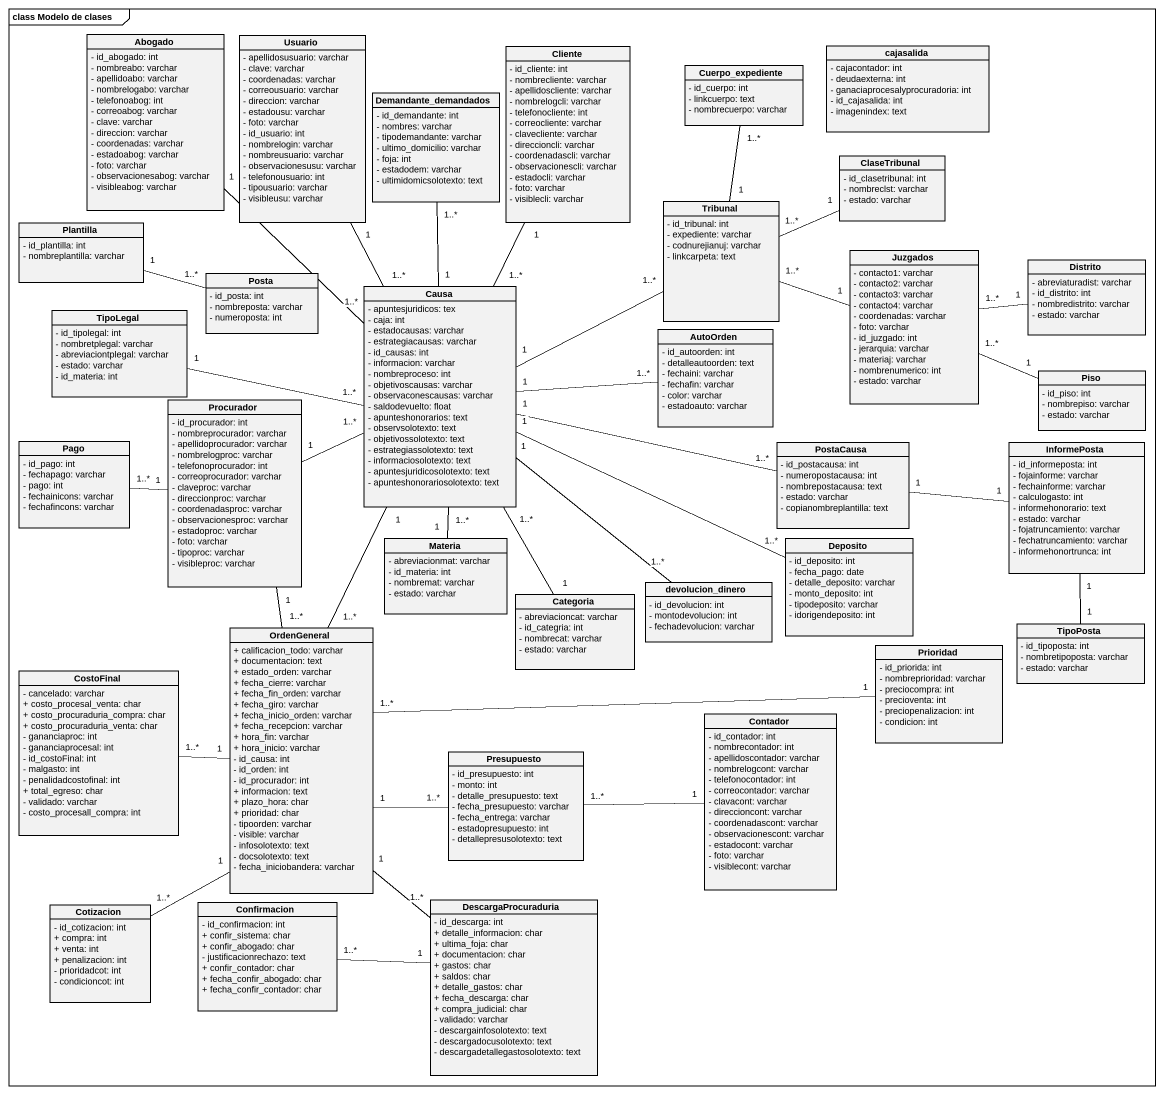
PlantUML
@startuml
mainframe class Modelo de clases
hide circle
hide empty members
skinparam classAttributeIconSize 0
class Abogado {
  - id_abogado: int
  - nombreabo: varchar
  - apellidoabo: varchar
  - nombrelogabo: varchar
  - telefonoabog: int
  - correoabog: varchar
  - clave: varchar
  - direccion: varchar
  - coordenadas: varchar
  - estadoabog: varchar
  - foto: varchar
  - observacionesabog: varchar
  - visibleabog: varchar
}
class Usuario {
  - apellidosusuario: varchar
  - clave: varchar
  - coordenadas: varchar
  - correousuario: varchar
  - direccion: varchar
  - estadousu: varchar
  - foto: varchar
  - id_usuario: int
  - nombrelogin: varchar
  - nombreusuario: varchar
  - observacionesusu: varchar
  - telefonousuario: int
  - tipousuario: varchar
  - visibleusu: varchar
}
class Cliente {
  - id_cliente: int
  - nombrecliente: varchar
  - apellidoscliente: varchar
  - nombrelogcli: varchar
  - telefonocliente: int
  - correocliente: varchar
  - clavecliente: varchar
  - direccioncli: varchar
  - coordenadascli: varchar
  - observacionescli: varchar
  - estadocli: varchar
  - foto: varchar
  - visiblecli: varchar
}
class cajasalida {
  - cajacontador: int
  - deudaexterna: int
  - ganaciaprocesalyprocuradoria: int
  - id_cajasalida: int
  - imagenindex: text
}
class Cuerpo_expediente {
  - id_cuerpo: int
  - linkcuerpo: text
  - nombrecuerpo: varchar
}
class Demandante_demandados {
  - id_demandante: int
  - nombres: varchar
  - tipodemandante: varchar
  - ultimo_domicilio: varchar
  - foja: int
  - estadodem: varchar
  - ultimidomicsolotexto: text
}
class ClaseTribunal {
  - id_clasetribunal: int
  - nombreclst: varchar
  - estado: varchar
}
class Tribunal {
  - id_tribunal: int
  - expediente: varchar
  - codnurejianuj: varchar
  - linkcarpeta: text
}
class Plantilla {
  - id_plantilla: int
  - nombreplantilla: varchar
}
class Posta {
  - id_posta: int
  - nombreposta: varchar
  - numeroposta: int
}
class Juzgados {
  - contacto1: varchar
  - contacto2: varchar
  - contacto3: varchar
  - contacto4: varchar
  - coordenadas: varchar
  - foto: varchar
  - id_juzgado: int
  - jerarquia: varchar
  - materiaj: varchar
  - nombrenumerico: int
  - estado: varchar
}
class Distrito {
  - abreviaturadist: varchar
  - id_distrito: int
  - nombredistrito: varchar
  - estado: varchar
}
class TipoLegal {
  - id_tipolegal: int
  - nombretplegal: varchar
  - abreviaciontplegal: varchar
  - estado: varchar
  - id_materia: int
}
class Causa {
  - apuntesjuridicos: tex
  - caja: int
  - estadocausas: varchar
  - estrategiacausas: varchar
  - id_causas: int
  - informacion: varchar
  - nombreproceso: int
  - objetivoscausas: varchar
  - observaconescausas: varchar
  - saldodevuelto: float
  - apunteshonorarios: text
  - observsolotexto: text
  - objetivossolotexto: text
  - estrategiassolotexto: text
  - informaciosolotexto: text
  - apuntesjuridicosolotexto: text
  - apunteshonorariosolotexto: text
}
class AutoOrden {
  - id_autoorden: int
  - detalleautoorden: text
  - fechaini: varchar
  - fechafin: varchar
  - color: varchar
  - estadoauto: varchar
}
class Procurador {
  - id_procurador: int
  - nombreprocurador: varchar
  - apellidoprocurador: varchar
  - nombrelogproc: varchar
  - telefonoprocurador: int
  - correoprocurador: varchar
  - claveproc: varchar
  - direccionproc: varchar
  - coordenadasproc: varchar
  - observacionesproc: varchar
  - estadoproc: varchar
  - foto: varchar
  - tipoproc: varchar
  - visibleproc: varchar
}
class Piso {
  - id_piso: int
  - nombrepiso: varchar
  - estado: varchar
}
class Pago {
  - id_pago: int
  - fechapago: varchar
  - pago: int
  - fechainicons: varchar
  - fechafincons: varchar
}
class PostaCausa {
  - id_postacausa: int
  - numeropostacausa: int
  - nombrepostacausa: text
  - estado: varchar
  - copianombreplantilla: text
}
class InformePosta {
  - id_informeposta: int
  - fojainforme: varchar
  - fechainforme: varchar
  - calculogasto: int
  - informehonorario: text
  - estado: varchar
  - fojatruncamiento: varchar
  - fechatruncamiento: varchar
  - informehonortrunca: int
}
class Materia {
  - abreviacionmat: varchar
  - id_materia: int
  - nombremat: varchar
  - estado: varchar
}
class Deposito {
  - id_deposito: int
  - fecha_pago: date
  - detalle_deposito: varchar
  - monto_deposito: int
  - tipodeposito: varchar
  - idorigendeposito: int
}
class Categoria {
  - abreviacioncat: varchar
  - id_categria: int
  - nombrecat: varchar
  - estado: varchar
}
class devolucion_dinero {
  - id_devolucion: int
  - montodevolucion: int
  - fechadevolucion: varchar
}
class OrdenGeneral {
  + calificacion_todo: varchar
  + documentacion: text
  + estado_orden: varchar
  + fecha_cierre: varchar
  + fecha_fin_orden: varchar
  + fecha_giro: varchar
  + fecha_inicio_orden: varchar
  + fecha_recepcion: varchar
  + hora_fin: varchar
  + hora_inicio: varchar
  - id_causa: int
  - id_orden: int
  - id_procurador: int
  + informacion: text
  + plazo_hora: char
  + prioridad: char
  - tipoorden: varchar
  - visible: varchar
  - infosolotexto: text
  - docsolotexto: text
  - fecha_iniciobandera: varchar
}
class TipoPosta {
  - id_tipoposta: int
  - nombretipoposta: varchar
  - estado: varchar
}
class CostoFinal {
  - cancelado: varchar
  + costo_procesal_venta: char
  + costo_procuraduria_compra: char
  + costo_procuraduria_venta: char
  - gananciaproc: int
  - gananciaprocesal: int
  - id_costoFinal: int
  - malgasto: int
  - penalidadcostofinal: int
  + total_egreso: char
  - validado: varchar
  - costo_procesall_compra: int
}
class Prioridad {
  - id_priorida: int
  - nombreprioridad: varchar
  - preciocompra: int
  - precioventa: int
  - preciopenalizacion: int
  - condicion: int
}
class Contador {
  - id_contador: int
  - nombrecontador: int
  - apellidoscontador: varchar
  - nombrelogcont: varchar
  - telefonocontador: int
  - correocontador: varchar
  - clavacont: varchar
  - direccioncont: varchar
  - coordenadascont: varchar
  - observacionescont: varchar
  - estadocont: varchar
  - foto: varchar
  - visiblecont: varchar
}
class Presupuesto {
  - id_presupuesto: int
  - monto: int
  - detalle_presupuesto: text
  - fecha_presupuesto: varchar
  - fecha_entrega: varchar
  - estadopresupuesto: int
  - detallepresusolotexto: text
}
class Cotizacion {
  - id_cotizacion: int
  + compra: int
  + venta: int
  + penalizacion: int
  - prioridadcot: int
  - condicioncot: int
}
class Confirmacion {
  - id_confirmacion: int
  + confir_sistema: char
  + confir_abogado: char
  - justificacionrechazo: text
  + confir_contador: char
  + fecha_confir_abogado: char
  + fecha_confir_contador: char
}
class DescargaProcuraduria {
  - id_descarga: int
  + detalle_informacion: char
  + ultima_foja: char
  + documentacion: char
  + gastos: char
  + saldos: char
  + detalle_gastos: char
  + fecha_descarga: char
  + compra_judicial: char
  - validado: varchar
  - descargainfosolotexto: text
  - descargadocusolotexto: text
  - descargadetallegastosolotexto: text
}
Abogado "1" -- "1..*" Causa
Usuario "1" -- "1..*" Causa
Cuerpo_expediente "1..*" -- "1" Tribunal
Demandante_demandados "1..*" -- "1" Causa
ClaseTribunal "1" -left- "1..*" Tribunal
Tribunal "1..*" -right- "1" Juzgados
Plantilla "1" -right- "1..*" Posta
Juzgados "1..*" -right- "1" Distrito
TipoLegal "1" -right- "1..*" Causa
Causa "1..*" -up- "1" Cliente
Causa "1" -right- "1..*" Tribunal
Causa "1" -right- "1..*" PostaCausa
Causa "1..*" -- "1" Materia
Causa "1..*" -- "1" Categoria
Causa "1" -- "1..*" devolucion_dinero
AutoOrden "1..*" -left- "1" Causa
Procurador "1" -right- "1..*" Causa
Procurador "1" -- "1..*" OrdenGeneral
Piso "1" -left- "1..*" Juzgados
Pago "1..*" -right- "1" Procurador
PostaCausa "1" -right- "1" InformePosta
InformePosta "1" -- "1" TipoPosta
Deposito "1..*" -left- "1" Causa
OrdenGeneral "1..*" -up- "1" Causa
OrdenGeneral "1..*" -right- "1" Prioridad
OrdenGeneral "1" -right- "1..*" Presupuesto
CostoFinal "1..*" -right- "1" OrdenGeneral
Contador "1" -left- "1..*" Presupuesto
Cotizacion "1..*" -up- "1" OrdenGeneral
Confirmacion "1..*" -right- "1" DescargaProcuraduria
DescargaProcuraduria "1..*" -up- "1" OrdenGeneral
@enduml
